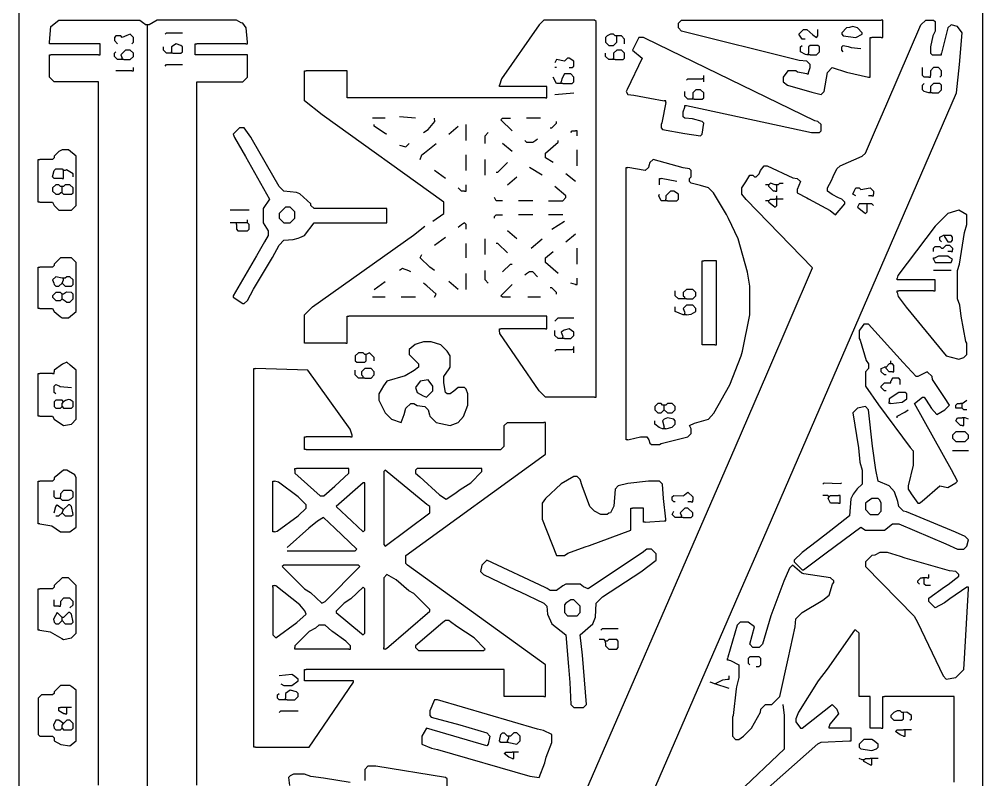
# Model space of a CAD drawing. Extents: x 46 to 1664, y 39 to 1996.
# Drawn here: x 46 to 654, y 516 to 996 of the extents above; entities that cross this region are included whole.
import ezdxf

# ---------------------------------------------------------------- set-up
doc = ezdxf.new("R2010")
doc.units = 0
doc.layers.get('0').update_dxf_attribs({"linetype": 'CONTINUOUS'})

msp = doc.modelspace()

# ---------------------------------------------------------------- linework, layer by layer
at = {"color": 7, "linetype": 'CONTINUOUS'}
for points in [[(653, 39), (48, 39), (46, 41), (46, 1007)], [(654, 40), (654, 1007)], [(65, 981), (66, 991), (71, 995), (122, 995), (123.846154, 993.769231), (126, 992)], [(127, 992), (126, 992)], [(128, 992), (127, 992)], [(127, 991), (127, 992)], [(190, 981), (189.2, 990.1), (187, 993), (186.1, 993.2), (183, 995), (133, 995), (128, 992)], [(256, 70), (500.4, 632.8), (515.2, 666.9), (637.541176, 949.035294), (639.405405, 966.932432), (641, 987), (638, 991), (634, 992), (632, 990), (628.2, 974.9), (628, 974)], [(410, 758), (410, 994), (409, 995), (377, 995), (374, 992), (350.230769, 957.846154), (349, 954)], [(386, 468), (497.7, 725.1), (518.3, 772.9), (546.488385, 838.512181), (504.76, 881.82), (502, 885), (502, 889), (504.4, 892.8), (507, 897), (509, 897), (510, 896), (511, 896), (513, 898), (513.8, 900.1), (516, 903), (518, 903), (534.206897, 895.517241), (537, 895), (539, 893), (537, 888), (537, 886), (542.9, 882.7), (544.1, 882.2), (557.82, 874.76), (561, 872), (567, 879), (567, 880), (565, 882), (562.9, 882.8), (558.9, 884.8), (556, 887), (556, 889), (558.517241, 893.793103), (559.6, 896.2), (562, 901), (564, 903), (578, 909), (580, 911), (585.6, 924.2), (593.482759, 942.206897), (615, 992), (618, 995), (623, 995), (624, 994), (624, 988), (622.42, 984.94), (621, 978), (621, 974), (622, 973), (627, 973)], [(544, 962), (545, 965), (545, 967), (543, 969), (538.067568, 969.405405), (464, 988), (462, 990), (462, 993), (464, 995), (590, 995)], [(591, 994), (591, 995), (590, 995)], [(591, 985), (591, 994)], [(117, 980), (118, 981), (118, 984), (116, 986), (113.9, 985.2), (111, 984), (110, 985), (107, 985), (106, 984), (106, 982), (108, 980)], [(127, 475), (127, 991)], [(138, 986), (139, 987), (149, 987)], [(422, 985), (421, 986), (419, 986), (417, 985), (416, 984), (416, 981), (418, 979), (421, 979), (423, 981), (423, 984)], [(423, 985), (422, 985)], [(424, 985), (423, 985)], [(423, 984), (423, 985)], [(428, 980), (428, 983), (426, 985), (424, 985)], [(542, 983), (540, 983), (538, 986), (541, 989), (543, 989), (546.846154, 985.769231), (549, 984), (550, 985), (550, 989)], [(574, 984), (578, 986), (578, 987), (575, 990), (572, 991), (569.9, 990.3), (568, 990), (565, 987), (565, 986), (566, 985), (574, 984)], [(590, 984), (591, 984), (591, 985)], [(66, 980), (65, 980), (65, 981)], [(96, 980), (66, 980)], [(97, 979), (97, 980), (96, 980)], [(97, 974), (97, 979)], [(143, 974), (148, 974), (149, 975), (149, 978), (148, 979), (145, 980), (142, 978), (142, 975)], [(157, 979), (157, 980), (158, 980)], [(157, 974), (157, 979)], [(189, 980), (158, 980)], [(189, 980), (190, 980), (190, 981)], [(467, 941), (478.932432, 938.594595), (546, 924), (551, 924), (552, 925), (552, 929), (550, 931), (548.1, 931.3), (441.1, 983.3), (440, 984), (437, 984), (433, 976), (439, 971), (429.7, 951.1), (429, 950), (430, 948), (433.923077, 947.615385), (443.9, 945.7), (453, 944)], [(543, 973), (542.1, 973.2), (539, 975), (539, 978), (540, 979)], [(545, 973), (549, 973), (551, 975), (551, 978), (550, 979), (545, 979), (544, 978), (544, 974)], [(566, 975), (565, 976), (565, 978), (566, 979), (569.1, 978.3), (570.9, 977.7), (577, 977)], [(583, 983), (583, 984), (584, 984)], [(583, 960), (583, 983)], [(590, 984), (584, 984)], [(65, 972), (65, 973), (66, 973)], [(96, 973), (66, 973)], [(96, 973), (97, 973), (97, 974)], [(110, 970), (108, 970), (106, 972), (106, 974), (107, 975)], [(112, 970), (116, 970), (118, 972), (118, 974), (116, 976), (113, 976), (110, 973), (111, 971)], [(141, 974), (139, 974), (137, 976), (137, 978)], [(142, 974), (141, 974)], [(142, 974), (142, 975)], [(143, 974), (142, 974)], [(158, 973), (157, 973), (157, 974)], [(189, 973), (158, 973)], [(190, 972), (190, 973), (189, 973)], [(420, 970), (418, 970), (416, 972), (416, 974)], [(422, 970), (427, 970), (428, 971), (428, 974), (426, 976), (423, 976), (421, 974), (421, 971)], [(544, 973), (543, 973)], [(544, 973), (544, 974)], [(545, 973), (544, 973)], [(627, 973), (628, 973), (628, 974)], [(95, 956), (68, 956), (65, 959), (65, 972)], [(111, 970), (110, 970)], [(111, 970), (111, 971)], [(112, 970), (111, 970)], [(138, 966), (139, 967), (149, 967)], [(159, 956), (187, 956), (190, 959), (190, 972)], [(393, 965), (395, 965), (396, 966), (396, 969), (393, 971), (392, 971), (390, 969), (385, 970), (384, 968)], [(421, 970), (420, 970)], [(421, 970), (421, 971)], [(422, 970), (421, 970)], [(117, 963), (107, 963)], [(117, 963), (118, 963), (118, 964)], [(118, 964), (118, 965)], [(226, 962), (226, 963), (227, 963)], [(307, 868), (314, 873), (314, 880), (237.195122, 935.243902), (226, 944), (226, 962)], [(252, 963), (227, 963)], [(253, 962), (253, 963), (252, 963)], [(253, 947), (253, 962)], [(385, 965), (384, 965)], [(389, 955), (395, 955), (396, 956), (396, 959), (394, 961), (390, 961), (388.3, 957.9), (388, 956)], [(543, 961), (537.1, 962.2), (536, 963), (531, 963), (528, 959), (528, 956), (530.9, 953.8), (546.076923, 949.384615), (552, 948), (554, 950), (556, 962), (559, 965), (568.1, 962.2), (582, 959)], [(543, 961), (544, 961), (544, 962)], [(620, 959), (617, 959), (616, 960), (616, 965)], [(627, 959), (628, 960), (628, 963), (626, 965), (623, 965), (621, 963), (621, 960)], [(96, 955), (96, 956), (95, 956)], [(96, 512), (96, 955)], [(158, 955), (158, 956), (159, 956)], [(158, 512), (158, 955)], [(387, 955), (385, 955), (383, 959)], [(388, 955), (387, 955)], [(388, 955), (388, 956)], [(389, 955), (388, 955)], [(467, 957), (468, 958), (477, 958)], [(478, 958), (477, 958)], [(478, 959), (478, 960)], [(478, 958), (478, 959)], [(478, 957), (478, 958)], [(478, 956), (478, 957)], [(582, 959), (583, 959), (583, 960)], [(620, 949), (617, 950), (616, 951), (616, 954), (617, 955)], [(620, 959), (621, 959), (621, 960)], [(622, 949), (626, 949), (628, 951), (628, 954), (627, 955), (623, 955), (621, 953), (621, 950)], [(350, 953), (349, 953), (349, 954)], [(378, 953), (350, 953)], [(379, 952), (379, 953), (378, 953)], [(379, 947), (379, 952)], [(384, 948), (396, 949)], [(470, 945), (468, 945), (466, 947), (466, 950)], [(472, 945), (477, 945), (478, 946), (478, 949), (476, 951), (473, 951), (471, 949), (471, 946)], [(621, 949), (620, 949)], [(621, 949), (621, 950)], [(622, 949), (621, 949)], [(254, 946), (253, 946), (253, 947)], [(378, 946), (254, 946)], [(378, 946), (379, 946), (379, 947)], [(454, 943), (451.594595, 930.067568), (451, 929), (451, 927), (452, 926), (466.053846, 923.430769), (476, 922), (477, 923), (478, 930), (477, 931), (470.932432, 932.594595), (466, 933), (465, 934), (465, 937), (466, 940)], [(454, 943), (454, 944), (453, 944)], [(471, 945), (470, 945)], [(471, 945), (471, 946)], [(472, 945), (471, 945)], [(466, 940), (466, 941), (467, 941)], [(277, 933), (269, 933)], [(296, 933), (286, 934)], [(301, 924), (304, 926), (308.2, 930.9), (308, 933)], [(357, 925), (350, 932), (351, 933), (356, 933)], [(375, 933), (366, 933)], [(381, 927), (382, 927), (385, 930), (385, 931)], [(277, 876), (232, 876), (230, 878), (230, 879), (223.153846, 885.230769), (220.846154, 886.230769), (213, 887), (210, 890), (193.2, 919.1), (192.2, 921.1), (188, 927), (185, 927), (181, 923), (181.8, 920.9), (188.769231, 908.846154), (204, 882), (200, 876), (200, 867), (203, 862), (203, 859), (200.8, 855.1), (195.769231, 846.153846), (181, 821), (181, 820), (187, 816), (188, 816), (190, 818), (193.8, 825.1), (205.769231, 845.153846), (210, 853), (213, 856), (218.94, 856.42), (221.9, 857.3), (223.1, 857.8), (226, 859), (232, 867), (277, 867)], [(278, 923), (277.18, 923.24), (270, 928), (270, 929)], [(317, 923), (323, 928)], [(328, 919), (328, 929)], [(394, 924), (395, 925), (397, 925)], [(398, 924), (398, 925), (397, 925)], [(340, 917), (340, 922), (342, 924)], [(365, 919), (366, 918), (370, 918), (371.9, 919.2), (373, 920)], [(383, 905), (378, 908), (378, 911), (386, 918), (386, 919)], [(398, 922), (398, 924)], [(59, 880), (67, 880), (68, 878), (71, 875), (79, 875), (82, 878), (82, 909), (77, 913), (73, 913), (71, 912), (68, 909), (68, 908), (67, 907), (59, 907)], [(286, 916), (290, 915), (292, 917)], [(299, 907), (300, 910), (301.804878, 911.243902), (309, 917)], [(357, 912), (351, 917)], [(398, 903), (398, 913)], [(58, 906), (58, 907), (59, 907)], [(58, 881), (58, 906)], [(328, 900), (328, 910)], [(340, 897), (340, 907)], [(430, 730), (430.9, 730.2), (438, 732), (442, 732), (443.2, 730.1), (444, 728), (445, 727), (450, 727), (451.1, 727.7), (468, 732), (470, 734), (470, 737), (469, 739), (472.088235, 740.647059), (481, 743), (484.230769, 746.846154), (494.4, 764.8), (501.647059, 783.088235), (502.352941, 785.911765), (507, 809), (507, 827), (505.560976, 835.95122), (499.647059, 856.911765), (493.6, 869.8), (492.4, 872.2), (484, 886), (481, 889), (475.923077, 890.615385), (470, 892), (469, 893), (469, 895), (470, 896), (470, 900), (469, 901), (464.9, 901.8), (446, 907), (444, 905), (443.2, 902.9), (443, 902), (441, 900), (430, 902)], [(73, 895), (68, 895), (67, 896), (68, 900), (69, 901), (73, 901), (74, 900)], [(75, 900), (74, 900)], [(74, 899), (74, 900)], [(80, 896), (80, 898), (75.8, 900.4), (75, 900)], [(315, 895), (308, 900)], [(347, 899), (348, 899), (354, 905)], [(376, 897), (368, 902)], [(429, 901), (429, 902), (430, 902)], [(429, 731), (429, 901)], [(73, 895), (74, 895), (74, 896)], [(74, 896), (74, 899)], [(354, 891), (360, 896)], [(397, 893), (391, 898)], [(450, 894), (450, 895), (451, 895)], [(450, 891), (450, 894)], [(461, 893), (451, 895)], [(72, 890), (71, 891), (69, 891), (67, 889), (67, 887), (69, 885), (71, 885), (72, 886)], [(73, 890), (72, 890)], [(73, 886), (74, 885), (79, 885), (80, 886), (80, 889), (78, 891), (75, 891), (74, 890)], [(74, 890), (73, 890)], [(73, 889), (73, 890)], [(73, 887), (73, 889)], [(327, 887), (325, 887), (323, 889)], [(327, 887), (328, 887), (328, 888)], [(328, 888), (328, 891)], [(380, 881), (389, 881), (391, 883), (391, 884), (384, 890)], [(518, 891), (517, 891)], [(519, 891), (518, 891)], [(523, 891), (520, 892), (519, 891)], [(519, 890), (519, 891)], [(523, 887), (522, 887), (519, 890)], [(524, 891), (523, 891)], [(523, 887), (524, 887), (524, 888)], [(525, 891), (524, 891)], [(524, 890), (524, 891)], [(524, 888), (524, 890)], [(525, 891), (526, 892), (528, 892)], [(574, 884), (572, 885), (572.8, 887.1), (574, 889), (576, 889), (577, 888), (583, 889), (585, 887), (585, 885)], [(73, 886), (72, 886)], [(73, 886), (73, 887)], [(351, 881), (347, 881), (346, 883)], [(453, 881), (451, 881), (449.5, 884), (450, 885)], [(455, 881), (461, 881), (462, 882), (462, 885), (459, 887), (457, 887), (454, 884), (454, 882)], [(454, 881), (454, 882)], [(519, 881), (520, 882), (523, 882)], [(524, 882), (523, 882)], [(524, 883), (524, 884)], [(524, 882), (524, 883)], [(525, 882), (524, 882)], [(524, 881), (524, 882)], [(528, 882), (525, 882)], [(584, 884), (582, 884)], [(584, 884), (585, 884), (585, 885)], [(59, 880), (58, 880), (58, 881)], [(217, 867), (220, 870), (220, 874), (217, 877), (214, 877), (210, 873), (210, 870), (213, 867), (217, 867)], [(278, 875), (278, 876), (277, 876)], [(370, 881), (361, 881)], [(454, 881), (453, 881)], [(455, 881), (454, 881)], [(518, 881), (517, 881)], [(519, 881), (518, 881)], [(519, 880), (519, 881)], [(519, 880), (521.9, 877.8), (523, 877), (524, 878), (524, 881)], [(580, 879), (576, 879), (575, 877), (578.9, 873.8), (580, 873), (581, 874), (581, 878)], [(581, 879), (580, 879)], [(582, 879), (581, 879)], [(581, 878), (581, 879)], [(585, 878), (584, 879), (582, 879)], [(191, 875), (179, 875)], [(278, 868), (278, 875)], [(346, 870), (346, 871), (347, 872), (351, 872)], [(370, 872), (361, 872)], [(389, 872), (380, 872)], [(600, 823), (600.692308, 820.461538), (605.752941, 813.788235), (631, 783), (634.1, 782.3), (639, 781), (642, 782), (644, 784), (644, 791), (643.3, 792.1), (640.430769, 808.053846), (639.569231, 814.946154), (638, 819), (638, 837), (639.352941, 840.911765), (642.430769, 860.946154), (644, 866), (644, 872), (639, 875), (636.9, 874.3), (632, 873), (624, 865), (600.4, 833.8), (600, 832)], [(182, 867), (179, 867)], [(183, 867), (182, 867)], [(184, 867), (183, 867)], [(183, 866), (183, 867)], [(183, 866), (183, 863), (184, 862), (190, 862), (191, 863), (191, 866), (190, 867)], [(189, 867), (184, 867)], [(190, 867), (189, 867)], [(190, 868), (190, 869)], [(190, 867), (190, 868)], [(226, 792), (226, 809), (231, 814), (294.804878, 859.243902), (302, 865)], [(277, 867), (278, 867), (278, 868)], [(328, 863), (328, 866), (327, 867), (325.153846, 865.769231), (323, 864)], [(382, 863), (390, 868)], [(308, 853), (315, 858)], [(360, 857), (354, 862)], [(391, 855), (397, 860)], [(628, 855), (627, 856), (627, 858), (629, 859)], [(630, 859), (629, 859)], [(631, 859), (630, 859)], [(630, 858), (630, 859)], [(630, 858), (632, 855), (634, 855), (635, 856), (635, 858), (634, 859), (631, 859)], [(328, 845), (328, 854)], [(340, 847), (340, 857)], [(354, 848), (348, 854), (347, 854)], [(369, 851), (376, 857)], [(623, 849), (623, 851), (624, 852), (627, 852), (628, 851), (629, 851), (631, 853), (633, 853), (635, 851), (635, 850)], [(308, 837), (305, 839), (299, 845), (300, 847)], [(386, 835), (378, 842), (378, 845), (383, 849)], [(398, 841), (398, 851)], [(623, 844), (624, 842), (634, 842), (635, 844), (633.1, 845.2), (632, 846), (626, 846), (624, 845)], [(634, 849), (632, 849)], [(634, 849), (635, 849), (635, 850)], [(59, 813), (67, 813), (68, 811), (71.9, 807.8), (73, 807), (77, 807), (82, 811), (82, 842), (79, 845), (72, 845), (68, 841), (68, 840), (67, 839), (59, 839)], [(351, 836), (356, 841), (357, 841)], [(477, 842), (477, 843), (478, 843)], [(477, 791), (477, 842)], [(485, 843), (478, 843)], [(486, 842), (486, 843), (485, 843)], [(486, 791), (486, 842)], [(623, 844), (623, 845), (624, 845)], [(58, 838), (58, 839), (59, 839)], [(58, 814), (58, 838)], [(73, 832), (69, 833), (67, 831), (67.8, 828.9), (68, 828), (69, 827), (71, 827), (73, 829)], [(73, 829), (75, 827), (79, 827), (80, 828), (80, 831), (78, 833), (76, 833), (75, 832)], [(293, 836), (291.9, 836.8), (287.9, 838.2), (286, 837)], [(328, 825), (328, 835)], [(342, 829), (340, 831), (340, 837)], [(373, 833), (370, 836), (368, 836), (366.1, 834.8), (365, 834)], [(634, 837), (623, 837)], [(74, 832), (73, 832)], [(73, 829), (74, 831)], [(75, 832), (74, 832)], [(74, 831), (74, 832)], [(270, 825), (277, 830)], [(308, 820), (309, 822), (303.153846, 827.230769), (301, 829)], [(323, 825), (317, 830)], [(356, 820), (351, 820), (350, 821), (357, 828)], [(397, 828), (394, 829)], [(397, 828), (398, 828), (398, 829)], [(398, 829), (398, 832)], [(601, 831), (600, 831), (600, 832)], [(623, 831), (601, 831)], [(624, 830), (624, 831), (623, 831)], [(624, 825), (624, 830)], [(73, 822), (72, 823), (69, 823), (67, 821), (67, 820), (69, 818), (72, 818), (73, 819)], [(73, 819), (74.9, 817.8), (76, 817), (78, 817), (80, 819), (80, 822), (79, 823), (75.9, 823.2), (74, 822)], [(74, 822), (73, 822)], [(73, 821), (73, 822)], [(73, 819), (73, 821)], [(385, 822), (385, 823), (382, 826), (381, 826)], [(465, 819), (462, 819), (460, 821), (460, 824)], [(467, 819), (471, 819), (473, 821), (473, 823), (471, 825), (467, 825), (465, 823), (465, 821), (466, 820)], [(600, 823), (600, 824), (601, 824)], [(623, 824), (601, 824)], [(623, 824), (624, 824), (624, 825)], [(277, 820), (269, 820)], [(296, 820), (287, 820)], [(375, 820), (367, 820)], [(466, 819), (465, 819)], [(467, 809), (469.911765, 809.352941), (473, 811), (473, 813), (471, 815), (467, 815), (465, 813), (465.8, 810.9), (466, 810)], [(466, 819), (466, 820)], [(467, 819), (466, 819)], [(59, 813), (58, 813), (58, 814)], [(465, 809), (460, 811), (460, 814)], [(466, 809), (465, 809)], [(466, 809), (466, 810)], [(467, 809), (466, 809)], [(253, 807), (253, 808), (254, 808)], [(253, 792), (253, 807)], [(378, 808), (254, 808)], [(379, 807), (379, 808), (378, 808)], [(379, 801), (379, 807)], [(384, 805), (386, 807), (396, 807)], [(614, 690), (615.788235, 691.247059), (627, 701), (632, 700), (637, 703), (638, 704), (634.2, 711.1), (611, 753), (616, 757), (617, 757), (618.230769, 755.153846), (621.769231, 749.846154), (625, 746), (630, 749), (633, 752), (629.769231, 756.846154), (622.4, 768.2), (622, 770), (619, 773), (613, 770), (612, 770), (603.751724, 778.77931), (582, 803), (579, 803), (576.8, 800.1), (576, 799), (576, 794), (576.647059, 792.911765), (580.4, 780.2), (582, 778), (582, 775), (580, 773), (580, 764), (588.243902, 752.195122), (608.230769, 725.153846), (610, 723), (610, 714), (607, 701), (607, 699), (608.2, 697.1), (608.8, 695.9), (613, 690), (614, 690)], [(349, 799), (349, 800), (350, 800)], [(409, 757), (378, 757), (374, 761), (349.3, 797.1), (349, 799)], [(378, 800), (350, 800)], [(378, 800), (379, 800), (379, 801)], [(388, 794), (386, 794), (384, 796), (384, 799)], [(390, 794), (394, 794), (396, 796), (396, 798), (393.1, 800.2), (389.846154, 799.230769), (388, 798), (388.8, 795.9), (389, 795)], [(227, 791), (226, 791), (226, 792)], [(252, 791), (227, 791)], [(252, 791), (253, 791), (253, 792)], [(318, 739), (323, 741), (326.230769, 744.846154), (329, 752), (329, 759), (328, 762), (327, 763), (323, 763), (320.153846, 760.769231), (318, 759), (316, 759), (315, 760), (314, 766), (314, 770), (317.2, 774.9), (318, 776), (318, 783), (316, 786), (312, 790), (306, 792), (301, 792), (297.088235, 790.647059), (295.9, 790.2), (292, 787), (292, 784), (298, 778), (298, 776), (295.204918, 773.754098), (289.484536, 770.340206), (278, 767), (275.769231, 764.153846), (273, 759), (273, 755), (277, 747), (281, 743), (287, 741), (288.8, 746.1), (290, 750), (293, 753), (295, 753), (297.188679, 751.660377), (302, 751), (304, 749), (304.8, 745.9), (305, 745), (309, 741), (318, 739)], [(389, 794), (388, 794)], [(389, 794), (389, 795)], [(390, 794), (389, 794)], [(478, 790), (477, 790), (477, 791)], [(485, 790), (486, 790), (486, 791)], [(264, 784), (263, 785), (260, 785), (258, 783), (258, 780), (259, 779), (264, 779), (265, 780), (265, 783)], [(270, 780), (270, 782), (267, 785), (265, 784)], [(384, 786), (385, 787), (395, 787)], [(396, 787), (395, 787)], [(396, 788), (396, 789)], [(396, 787), (396, 788)], [(396, 786), (396, 787)], [(396, 785), (396, 786)], [(485, 790), (478, 790)], [(59, 745), (67, 745), (68, 743), (74, 739), (79, 740), (82, 743), (82, 774), (78.153846, 777.230769), (76, 779), (73.18, 777.76), (68, 774), (68, 773)], [(265, 784), (264, 784)], [(265, 783), (265, 784)], [(596, 779), (596, 780)], [(596, 778), (596, 779)], [(67, 772), (68, 772), (68, 773)], [(194, 774), (194, 775), (195, 775)], [(194, 537), (194, 774)], [(256, 733), (254.76, 736.82), (228, 774), (195, 775)], [(262, 769), (260, 769), (258, 771), (258, 774)], [(264, 769), (268, 769), (270, 771), (270, 773), (268, 775), (264, 775), (262, 773), (262, 771), (263, 770)], [(593, 771), (592, 771), (590, 773), (590, 775), (592, 776)], [(593, 776), (592, 776)], [(593, 776), (595, 778)], [(593, 775), (593, 776)], [(597, 773), (595, 773), (593, 775)], [(596, 778), (595, 778)], [(597, 778), (596, 778)], [(598, 774), (598, 777), (597, 778)], [(597, 773), (598, 773), (598, 774)], [(58, 771), (58, 772), (59, 772)], [(58, 746), (58, 771)], [(67, 772), (59, 772)], [(263, 769), (262, 769)], [(263, 769), (263, 770)], [(264, 769), (263, 769)], [(303, 757), (307, 761), (307, 764), (304, 768), (299, 767), (296, 763), (297, 760), (300.9, 757.8), (303, 757)], [(595, 766), (596, 766), (596, 767)], [(602, 765), (602, 768), (601, 769), (597, 769), (596, 767)], [(69, 759), (68, 760), (68, 764), (69, 765), (71.1, 764.2), (71.9, 763.8), (79, 763)], [(593, 761), (592, 761), (590, 763), (590, 764), (592, 766), (595, 766)], [(596, 753), (603.1, 753.8), (606, 756), (606, 759), (605, 760), (601, 760), (595, 756), (595, 754)], [(74, 754), (73, 755), (69, 755), (68, 754), (68, 751), (69, 750), (72, 750), (73, 751)], [(73, 751), (74, 750), (79, 750), (80, 751), (80, 754), (78.1, 755.2), (77, 755.5), (75.1, 754.8), (74, 754)], [(73, 751), (73, 753), (74, 754)], [(409, 757), (410, 757), (410, 758)], [(596, 753), (595, 753), (595, 754)], [(641, 753), (644, 755)], [(452, 752), (451, 753), (449, 753), (447, 751), (447, 749), (449, 747), (451, 747), (453, 749)], [(453, 752), (452, 752)], [(453, 749), (455, 747), (458, 747), (460, 749), (460, 751), (458, 753), (455, 753), (454, 752)], [(454, 752), (453, 752)], [(453, 751), (453, 752)], [(453, 749), (453, 751)], [(541, 648), (555.195122, 658.756098), (577, 675), (580, 673), (592, 673), (597, 677), (601, 677), (630.793103, 664.482759), (638, 661), (642, 661), (644, 663), (645, 667), (643, 669), (636.9, 671.8), (623.2, 677.4), (605.9, 684.7), (604, 685), (601, 688), (600.384615, 691.076923), (598.230769, 697.153846), (595, 701), (588, 704), (586.445545, 711.044554), (584.445545, 726.044554), (582, 749), (580, 751), (575, 750), (572, 747), (575.554455, 724.955446), (576.445545, 716.044554), (578, 711), (578, 702), (574.76, 699.18), (572.24, 695.82), (570.82659, 692.872832), (570, 682), (558.195122, 672.756098), (549.82, 666.24), (540, 659), (535, 654), (535, 653), (540, 648), (541, 648)], [(600, 744), (600, 745), (604.8, 747.4), (607, 749)], [(637, 751), (637, 752), (638, 753), (640, 753)], [(638, 750), (637, 750), (637, 751)], [(640, 750), (638, 750)], [(641, 753), (640, 753)], [(641, 750), (640, 750)], [(641, 752), (641, 753)], [(641, 751), (641, 752)], [(641, 750), (641, 751)], [(644, 749), (642, 749), (641, 750)], [(59, 745), (58, 745), (58, 746)], [(452, 737), (449.9, 737.8), (447, 740), (447, 742)], [(454, 737), (458, 738), (460, 740), (460, 742), (459, 743), (455, 744), (453, 743), (452, 742), (453, 738)], [(641, 739), (640, 739), (637, 742), (638, 744), (641, 744)], [(642, 744), (641, 744)], [(643, 744), (642, 744)], [(642, 743), (642, 744)], [(642, 740), (642, 743)], [(645, 743), (643, 744)], [(227, 724), (350, 724), (352, 726), (352, 739), (354, 741), (377, 741)], [(378, 569), (378, 588), (291, 651), (290, 652), (290, 657), (378, 721), (378, 740)], [(378, 740), (378, 741), (377, 741)], [(453, 737), (452, 737)], [(453, 737), (453, 738)], [(454, 737), (453, 737)], [(641, 739), (642, 739), (642, 740)], [(226, 731), (226, 732), (227, 732)], [(226, 725), (226, 731)], [(255, 732), (227, 732)], [(255, 732), (256, 732), (256, 733)], [(430, 730), (429, 730), (429, 731)], [(643, 729), (645, 731), (645, 733), (643, 735), (637, 735), (635, 733), (635, 731), (637, 729), (643, 729)], [(227, 724), (226, 724), (226, 725)], [(645, 723), (635, 723)], [(220, 711), (220, 712), (221, 712)], [(253, 712), (221, 712)], [(254, 711), (254, 712), (253, 712)], [(337, 712), (297, 712), (296, 711), (296, 709), (298.769968, 706.750799), (311.230032, 695.249201), (315.3, 692.6), (320.82, 696.24), (324.18, 698.76), (331, 703), (338, 710), (338, 711)], [(338, 711), (338, 712), (337, 712)], [(59, 677), (66.484536, 675.659794), (72, 672), (78, 672), (82, 675), (82, 706), (81, 708), (77.1, 710.2), (76, 711), (74, 711), (68, 706), (68, 705), (67, 704), (59, 704)], [(220, 711), (220, 709), (235.9, 694.8), (238.1, 694.8), (245.211765, 700.752941), (254, 709), (254, 711)], [(277, 663), (305, 684), (305, 688), (303.195122, 689.243902), (277, 711), (276, 710), (276, 664), (277, 663)], [(454, 680), (452.445545, 693.044554), (452, 702), (450, 704), (443, 704), (430.035294, 702.541176), (424, 701), (422, 699), (421.17341, 688.127168), (419, 684), (418.1, 683.8), (417, 683), (413, 683), (409, 685), (406, 688), (401.2, 701.1), (400, 705), (398, 707), (396, 707), (387.9, 702.2), (378, 693), (376, 690), (376, 680), (385, 657), (390, 657), (392.206897, 658.482759), (403.206897, 662.482759), (405.911765, 663.352941), (432, 673), (432, 686)], [(58, 703), (58, 704), (59, 704)], [(58, 678), (58, 703)], [(206, 703), (206, 704), (207, 704)], [(206, 673), (206, 703)], [(207, 672), (208.8, 672.4), (222, 682), (227, 687), (227, 689), (222, 694), (209.630769, 703.353846), (207, 704)], [(263, 703), (246, 688), (255.783186, 678.752212), (263, 672), (264, 673), (264, 702)], [(264, 702), (264, 703), (263, 703)], [(553, 702), (554, 703), (564, 702.5), (565, 703)], [(71, 693), (69, 693), (68, 694), (68, 698)], [(72, 693), (73, 692), (77, 692), (79, 693), (80, 694), (80, 697), (79, 698), (74, 698), (72, 696), (72, 694)], [(72, 693), (72, 694)], [(460, 691), (459, 691), (458, 692), (458, 694), (459, 695), (465.1, 694.8), (465.846154, 695.230769), (468, 697), (471, 694), (471, 692)], [(557, 694), (556, 695), (553, 695)], [(563, 690), (558, 690), (556.5, 693), (557, 694)], [(557, 694), (558, 695), (563, 695)], [(564, 694), (564, 695), (563, 695)], [(564, 691), (564, 694)], [(68, 684), (69, 688), (70, 689), (74, 686)], [(72, 693), (71, 693)], [(73, 684), (75, 682), (79, 682), (80, 683), (79, 688), (78, 689), (77, 689), (74, 686)], [(470, 691), (468, 691)], [(470, 691), (471, 691), (471, 692)], [(563, 690), (564, 690), (564, 691)], [(588, 683), (590, 685), (590, 690), (589, 692), (588, 693), (584, 693), (581, 691), (580, 690), (580, 686), (583, 683), (588, 683)], [(69, 682), (71, 682), (73, 684)], [(73, 684), (74, 686)], [(215, 660), (258, 660), (259, 661), (245.216814, 674.247788), (238, 681), (234.204918, 678.754098), (228.795082, 674.245902), (215, 662)], [(432, 686), (432, 687), (433, 687)], [(439, 687), (433, 687)], [(440, 686), (440, 687), (439, 687)], [(440, 679), (440, 686)], [(463, 681), (460, 681), (458, 683), (459, 685)], [(465, 681), (470, 681), (471, 682), (471, 684), (468, 687), (466, 687), (463, 684), (464, 682)], [(464, 681), (463, 681)], [(464, 681), (464, 682)], [(465, 681), (464, 681)], [(59, 677), (58, 677), (58, 678)], [(441, 678), (440, 678), (440, 679)], [(441, 678), (453, 679)], [(453, 679), (454, 679), (454, 680)], [(207, 672), (206, 672), (206, 673)], [(402, 561), (404, 563), (401.445545, 594.044554), (400, 607), (408, 614), (408.8, 616.1), (409.554455, 618.044554), (410, 627), (414, 631), (438.153846, 646.769231), (448, 654), (448, 658), (445, 661), (442, 661), (439.153846, 658.769231), (436.153846, 656.769231), (405, 636), (402.153846, 637.230769), (400, 639), (391, 639), (389.1, 637.8), (385, 635), (381, 635), (379.1, 636.2), (377.9, 636.8), (341, 654), (338, 651), (337, 647), (339, 645), (359.2, 635.4), (362.1, 634.2), (377, 627), (379, 625), (379.405405, 620.067568), (382, 614), (391, 607), (392.554455, 586.955446), (393.535398, 576.969027), (394, 563), (396, 561), (402, 561)], [(644, 637), (633.18, 629.76), (629.82, 627.24), (624, 624), (620, 628), (620, 630), (629.846154, 637.230769), (632.153846, 638.769231), (639, 644), (639, 645), (637, 647), (633.076923, 647.384615), (605.088235, 655.352941), (602.1, 656.3), (594, 659), (589, 659), (585.9, 657.3), (584, 657), (580, 653), (580, 650), (610.750126, 618.757935), (611.8, 616.9), (612.8, 614.9), (629, 581), (631, 579), (637, 580), (642, 585), (642.54918, 592.040984), (645, 636)], [(237, 627), (239, 628), (261, 650), (260, 651), (213, 651), (212, 650), (226, 636), (229.783186, 633.752212), (237, 627)], [(494, 591), (494.9, 590.8), (500, 588), (500, 580), (498.594595, 574.067568), (498.45082, 572.959016), (496.58, 556.06), (496, 555), (496, 543), (498, 541), (500, 541), (503, 543), (508, 548), (513.7, 558.1), (514, 560), (517, 563), (521, 563), (526, 568), (531.3, 591.9), (535.594595, 612.067568), (536, 617), (540, 621), (553.153846, 628.769231), (557, 632), (559.2, 638.9), (560, 640), (560, 641), (558, 643), (541.067568, 645.405405), (539.9, 645.8), (534, 651), (532, 649), (528.517241, 640.793103), (520.352941, 618.911765), (515, 601), (513, 599), (509, 599), (507, 601), (510, 612), (506, 615), (501, 615), (499, 613), (493.2, 592.9), (493, 592)], [(277, 598), (277.768493, 598.249315), (305, 622), (305, 623), (295, 633), (291.846154, 634.769231), (283.783186, 641.752212), (278, 645), (276, 643), (276, 599)], [(620, 644), (620, 645)], [(59, 610), (65.482249, 608.757396), (72.9, 604.7), (74, 604), (79, 605), (82, 608), (82, 638), (77, 643), (73, 643), (68, 638), (68, 637), (67, 636), (59, 636)], [(614, 639), (613, 640), (613, 641), (615, 643), (616, 643)], [(617, 643), (616, 643)], [(618, 643), (617, 643)], [(617, 642), (617, 643)], [(621, 638), (618, 638), (617, 639), (617, 642)], [(619, 643), (618, 643)], [(619, 643), (620, 643), (620, 644)], [(58, 635), (58, 636), (59, 636)], [(58, 611), (58, 635)], [(206, 637), (206, 638), (207, 638)], [(206, 637), (206, 607), (208, 605), (221.1, 614.8), (227, 620), (226.2, 622.1), (223, 626), (207.9, 637.8), (207, 638)], [(263, 607), (264, 608), (264, 636), (263, 637), (255.18, 629.76), (251, 627), (246, 622), (246, 621), (261.9, 607.8), (263, 607)], [(645, 636), (645, 637), (644, 637)], [(68, 626), (68, 629)], [(78, 624), (80, 626), (80, 628), (78, 630), (74, 630), (72, 628), (72, 626)], [(398, 619), (400, 621), (400, 625), (396, 629), (394, 629), (391, 627), (390, 626), (390, 621), (392, 619), (398, 619)], [(73, 618), (70, 621), (68.769231, 619.153846), (67.6, 616.8), (68, 615), (69, 614), (71, 614), (73, 616)], [(69, 625), (68, 625), (68, 626)], [(71, 625), (69, 625)], [(71, 625), (72, 625), (72, 626)], [(73, 616), (75, 614), (79, 614), (80, 615), (79, 620), (78, 621), (77, 621), (74, 618)], [(74, 618), (73, 618)], [(73, 617), (73, 618)], [(73, 616), (73, 617)], [(339, 597), (340, 598), (333, 605), (322.18, 612.24), (318.1, 615.2), (317, 616), (315, 616), (313.204918, 614.754098), (296, 600), (296, 599), (298, 597), (339, 597)], [(59, 610), (58, 610), (58, 611)], [(255, 599), (255, 600), (252, 603), (243.9, 608.8), (243.195122, 609.243902), (239, 613), (235, 613), (232.846154, 611.230769), (229, 609), (220, 600), (220, 599)], [(413, 610), (414, 611), (424, 611)], [(576, 569), (576, 608), (574, 610), (573, 610), (555.756098, 585.195122), (550.230769, 577.846154), (537.7, 558.1), (536, 554), (536, 552), (539, 548), (540, 548), (557.9, 562.2), (559, 563), (562, 560), (563, 557), (557.48, 550.64), (557, 549)], [(416, 603), (415, 604), (412, 604)], [(416, 602), (416, 600), (418, 598), (423, 598), (424, 599), (424, 603), (423, 604), (418, 604), (417, 603)], [(417, 603), (416, 603)], [(416, 602), (416, 603)], [(221, 598), (220, 598), (220, 599)], [(254, 598), (221, 598)], [(254, 598), (255, 598), (255, 599)], [(277, 598), (276, 598), (276, 599)], [(494, 591), (493, 591), (493, 592)], [(511, 587), (513, 587), (514, 588), (514, 592), (513, 593), (507, 593), (506, 592), (506, 589), (507, 588)], [(226, 584), (226, 585), (227, 585)], [(226, 579), (226, 584)], [(351, 585), (227, 585)], [(352, 584), (352, 585), (351, 585)], [(352, 569), (352, 584)], [(211, 576), (213, 575), (218, 575), (222, 578), (222, 579), (219.1, 581.2), (218, 582), (210, 581)], [(227, 578), (226, 578), (226, 579)], [(256, 578), (227, 578)], [(257, 577), (257, 578), (256, 578)], [(485, 576), (490.088235, 578.647059), (493, 579)], [(493, 579), (494, 579), (494, 580)], [(494, 580), (494, 581)], [(78, 537), (82, 540), (82, 572), (79.1, 574.2), (78, 575), (72, 575), (68, 571), (68, 570), (67, 569), (60, 569), (58, 567), (58, 544), (59, 543), (67, 543), (68, 542), (68, 540), (72.176471, 537.705882), (78, 537)], [(195, 536), (229, 536), (257, 577)], [(215, 566), (220, 566), (222, 568), (222, 570), (221, 571), (217, 572), (214, 570), (214, 567)], [(485, 576), (482, 577)], [(494, 573), (485, 576)], [(213, 566), (210, 566), (209, 567), (209, 569), (210, 570)], [(214, 566), (213, 566)], [(214, 566), (214, 567)], [(215, 566), (214, 566)], [(374, 517), (377.615385, 526.076923), (378.6, 529.8), (382, 539), (382, 544), (376.923077, 546.615385), (373.076923, 547.384615), (310, 566), (308, 566), (305, 559), (305, 556), (306, 555), (324.1, 550.2), (341, 545), (343, 543), (342, 538), (341, 537), (303, 548), (300, 543), (300, 538), (306.076923, 535.384615), (309.923077, 534.615385), (368.176471, 517.705882), (374, 517)], [(353, 568), (352, 568), (352, 569)], [(377, 568), (353, 568)], [(377, 568), (378, 568), (378, 569)], [(577, 568), (576, 568), (576, 569)], [(582, 568), (577, 568)], [(583, 567), (583, 568), (582, 568)], [(583, 549), (583, 567)], [(591, 567), (591, 568), (592, 568)], [(591, 549), (591, 567)], [(635, 568), (592, 568)], [(636, 567), (636, 568), (635, 568)], [(636, 514), (636, 567)], [(71, 560), (71, 561), (72, 561)], [(75, 557), (74.1, 557.2), (71, 559), (71, 560)], [(75, 561), (72, 561)], [(76, 561), (75, 561)], [(77, 561), (76, 561)], [(76, 560), (76, 561)], [(76, 558), (76, 560)], [(79, 561), (77, 561)], [(453, 461), (499.762188, 507.249703), (529, 535), (529, 556), (528, 563)], [(75, 557), (76, 557), (76, 558)], [(210, 558), (211, 559), (222, 559)], [(603, 558), (602, 559), (600, 559), (598, 558), (596, 556), (596, 555), (598, 553), (603, 553), (604, 554), (604, 557)], [(604, 558), (603, 558)], [(608, 553), (609, 554), (609, 556), (606.1, 558.2), (604, 558)], [(604, 557), (604, 558)], [(74, 551), (71, 553), (69, 553), (67.5, 550), (68, 548), (69, 547), (72, 547), (73, 548)], [(73, 548), (74, 547), (79, 547), (80, 548), (80, 551), (78, 553), (76, 553), (74, 551)], [(73, 548), (73, 550), (74, 551)], [(558, 548), (557, 548), (557, 549)], [(570, 548), (558, 548)], [(571, 547), (571, 548), (570, 548)], [(584, 548), (583, 548), (583, 549)], [(590, 548), (584, 548)], [(590, 548), (591, 548), (591, 549)], [(353, 539), (350, 539), (349, 540), (350, 544), (351, 545), (352, 545), (354, 543)], [(355, 543), (354, 543)], [(354, 540), (355, 542)], [(355, 539), (360, 538), (362, 540), (362, 543), (360, 545), (358, 545), (356, 543)], [(356, 543), (355, 543)], [(355, 542), (355, 543)], [(571, 541), (571, 547)], [(604, 543), (601.9, 543.8), (599, 546), (600, 547), (604, 547)], [(605, 547), (604, 547)], [(604, 543), (605, 543), (605, 544)], [(606, 547), (605, 547)], [(605, 546), (605, 547)], [(605, 544), (605, 546)], [(609, 547), (606, 547)], [(195, 536), (194, 536), (194, 537)], [(354, 539), (353, 539)], [(354, 539), (354, 540)], [(355, 539), (354, 539)], [(485, 478), (485, 480), (491, 486), (549.846154, 538.230769), (552.089109, 539.108911), (570, 540)], [(570, 540), (571, 540), (571, 541)], [(584, 534), (587, 535), (588, 536), (588, 538), (585.1, 540.2), (584, 541), (579, 541), (576, 538), (576, 536), (577, 535), (584, 534)], [(357, 529), (354.9, 529.8), (352, 532), (353, 533), (357, 533)], [(358, 533), (357, 533)], [(357, 529), (358, 529), (358, 530)], [(359, 533), (358, 533)], [(358, 532), (358, 533)], [(358, 530), (358, 532)], [(361, 533), (359, 533)], [(578, 528), (576, 529)], [(579, 528), (580, 529), (583, 529)], [(584, 529), (583, 529)], [(585, 529), (584, 529)], [(584, 528), (584, 529)], [(588, 529), (585, 529)], [(316, 506), (316, 516), (315, 517), (271, 524), (266, 524), (264, 522), (264, 515)], [(579, 528), (578, 528)], [(579, 527), (579, 528)], [(583, 525), (579, 527)], [(583, 525), (584, 525), (584, 526)], [(584, 526), (584, 528)], [(254.9, 513.7), (237.95122, 516.560976), (230.04878, 517.439024), (226, 519), (219, 519), (217, 518), (216, 517), (216.560976, 511.95122)]]:
    msp.add_lwpolyline(points, dxfattribs=at)

doc.saveas('drawing.dxf')
